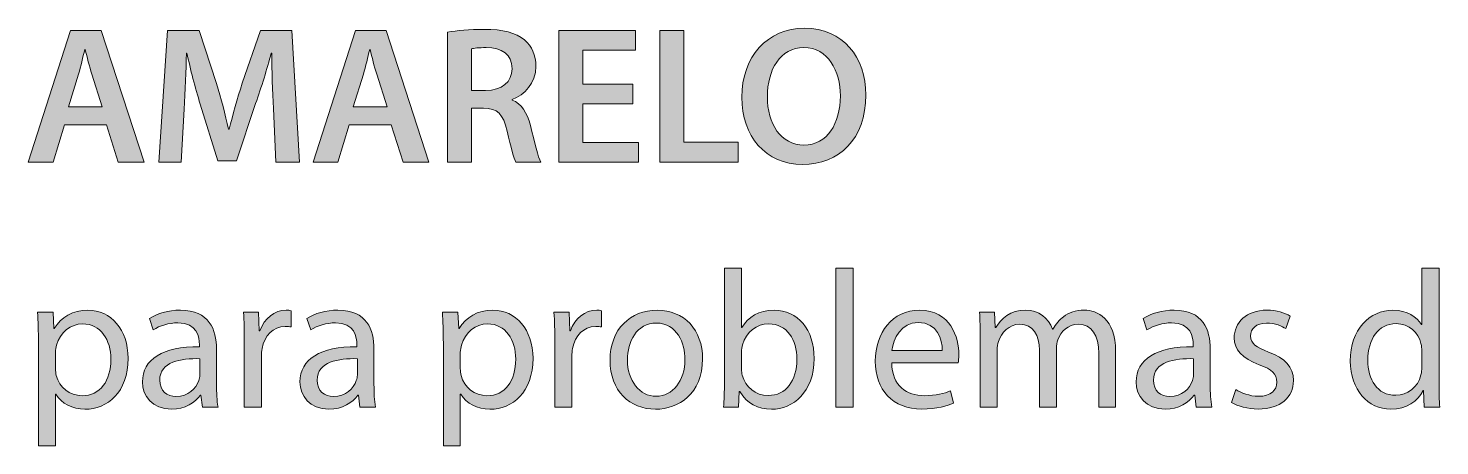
# Model space of a CAD drawing. Header units: inches. Extents: x -507 to 1392, y -754 to 68.
# Drawn here: x 935.21 to 964.03, y -311.96 to -303.43 of the extents above; entities that cross this region are included whole.
import ezdxf

# ---------------------------------------------------------------- set-up
doc = ezdxf.new("R2010")
doc.units = ezdxf.units.IN
doc.header["$MEASUREMENT"] = 0
doc.layers.add('back', color=7, linetype='Continuous')

# ---------------------------------------------------------------- blocks, each defined once
blk = doc.blocks.new('block 160')
at = {"layer": 'back', "true_color": 0xd2c928}
h = blk.add_hatch(color=52, dxfattribs=at)
h.dxf.hatch_style = 2
h.paths.add_polyline_path([(935.948, -305.4), (935.717, -306.164), (935.209, -306.164), (936.072, -303.469), (936.7, -303.469), (937.575, -306.164), (937.048, -306.164), (936.804, -305.4)])
edge = h.paths.add_edge_path()
edge.add_spline(control_points=[(936.72, -305.028), (936.72, -305.028), (936.508, -304.365), (936.508, -304.365), (936.456, -304.201), (936.412, -304.017), (936.372, -303.861), (936.372, -303.861), (936.364, -303.861), (936.364, -303.861), (936.324, -304.017), (936.284, -304.205), (936.236, -304.365), (936.236, -304.365), (936.028, -305.028), (936.028, -305.028), (936.028, -305.028), (936.72, -305.028), (936.72, -305.028)], knot_values=[0, 0, 0, 0, 1, 1, 1, 2, 2, 2, 3, 3, 3, 4, 4, 4, 5, 5, 5, 6, 6, 6, 6], degree=3, periodic=1)
h = blk.add_hatch(color=52, dxfattribs=at)
h.dxf.hatch_style = 2
edge = h.paths.add_edge_path()
edge.add_spline(control_points=[(940.216, -305.064), (940.2, -304.716), (940.18, -304.296), (940.184, -303.933), (940.184, -303.933), (940.172, -303.933), (940.172, -303.933), (940.084, -304.261), (939.972, -304.625), (939.852, -304.964), (939.852, -304.964), (939.46, -306.131), (939.46, -306.131), (939.46, -306.131), (939.08, -306.131), (939.08, -306.131), (939.08, -306.131), (938.721, -304.98), (938.721, -304.98), (938.617, -304.636), (938.521, -304.269), (938.449, -303.933), (938.449, -303.933), (938.44, -303.933), (938.44, -303.933), (938.429, -304.285), (938.413, -304.712), (938.393, -305.08), (938.393, -305.08), (938.333, -306.164), (938.333, -306.164), (938.333, -306.164), (937.873, -306.164), (937.873, -306.164), (937.873, -306.164), (938.053, -303.469), (938.053, -303.469), (938.053, -303.469), (938.7, -303.469), (938.7, -303.469), (938.7, -303.469), (939.053, -304.552), (939.053, -304.552), (939.148, -304.868), (939.232, -305.188), (939.301, -305.488), (939.301, -305.488), (939.312, -305.488), (939.312, -305.488), (939.385, -305.196), (939.477, -304.864), (939.58, -304.548), (939.58, -304.548), (939.952, -303.469), (939.952, -303.469), (939.952, -303.469), (940.592, -303.469), (940.592, -303.469), (940.592, -303.469), (940.747, -306.164), (940.747, -306.164), (940.747, -306.164), (940.268, -306.164), (940.268, -306.164), (940.268, -306.164), (940.216, -305.064), (940.216, -305.064)], knot_values=[0, 0, 0, 0, 1, 1, 1, 2, 2, 2, 3, 3, 3, 4, 4, 4, 5, 5, 5, 6, 6, 6, 7, 7, 7, 8, 8, 8, 9, 9, 9, 10, 10, 10, 11, 11, 11, 12, 12, 12, 13, 13, 13, 14, 14, 14, 15, 15, 15, 16, 16, 16, 17, 17, 17, 18, 18, 18, 19, 19, 19, 20, 20, 20, 21, 21, 21, 22, 22, 22, 22], degree=3, periodic=1)
h = blk.add_hatch(color=52, dxfattribs=at)
h.dxf.hatch_style = 2
h.paths.add_polyline_path([(941.765, -305.4), (941.533, -306.164), (941.025, -306.164), (941.889, -303.469), (942.517, -303.469), (943.392, -306.164), (942.864, -306.164), (942.62, -305.4)])
edge = h.paths.add_edge_path()
edge.add_spline(control_points=[(942.536, -305.028), (942.536, -305.028), (942.324, -304.365), (942.324, -304.365), (942.272, -304.201), (942.229, -304.017), (942.188, -303.861), (942.188, -303.861), (942.181, -303.861), (942.181, -303.861), (942.141, -304.017), (942.101, -304.205), (942.053, -304.365), (942.053, -304.365), (941.845, -305.028), (941.845, -305.028), (941.845, -305.028), (942.536, -305.028), (942.536, -305.028)], knot_values=[0, 0, 0, 0, 1, 1, 1, 2, 2, 2, 3, 3, 3, 4, 4, 4, 5, 5, 5, 6, 6, 6, 6], degree=3, periodic=1)
h = blk.add_hatch(color=52, dxfattribs=at)
h.dxf.hatch_style = 2
edge = h.paths.add_edge_path()
edge.add_spline(control_points=[(943.77, -303.505), (943.953, -303.473), (944.229, -303.449), (944.513, -303.449), (944.9, -303.449), (945.164, -303.513), (945.345, -303.665), (945.492, -303.789), (945.576, -303.977), (945.576, -304.205), (945.576, -304.552), (945.34, -304.789), (945.089, -304.88), (945.089, -304.88), (945.089, -304.892), (945.089, -304.892), (945.28, -304.964), (945.396, -305.152), (945.464, -305.412), (945.548, -305.748), (945.62, -306.06), (945.676, -306.164), (945.676, -306.164), (945.168, -306.164), (945.168, -306.164), (945.129, -306.083), (945.064, -305.864), (944.988, -305.528), (944.912, -305.176), (944.784, -305.064), (944.505, -305.056), (944.505, -305.056), (944.257, -305.056), (944.257, -305.056), (944.257, -305.056), (944.257, -306.164), (944.257, -306.164), (944.257, -306.164), (943.77, -306.164), (943.77, -306.164), (943.77, -306.164), (943.77, -303.505), (943.77, -303.505)], knot_values=[0, 0, 0, 0, 1, 1, 1, 2, 2, 2, 3, 3, 3, 4, 4, 4, 5, 5, 5, 6, 6, 6, 7, 7, 7, 8, 8, 8, 9, 9, 9, 10, 10, 10, 11, 11, 11, 12, 12, 12, 13, 13, 13, 14, 14, 14, 14], degree=3, periodic=1)
edge = h.paths.add_edge_path()
edge.add_spline(control_points=[(944.257, -304.696), (944.257, -304.696), (944.549, -304.696), (944.549, -304.696), (944.881, -304.696), (945.089, -304.521), (945.089, -304.252), (945.089, -303.957), (944.881, -303.821), (944.561, -303.821), (944.405, -303.821), (944.305, -303.833), (944.257, -303.845), (944.257, -303.845), (944.257, -304.696), (944.257, -304.696)], knot_values=[0, 0, 0, 0, 1, 1, 1, 2, 2, 2, 3, 3, 3, 4, 4, 4, 5, 5, 5, 5], degree=3, periodic=1)
h = blk.add_hatch(color=52, dxfattribs=at)
h.dxf.hatch_style = 2
h.paths.add_polyline_path([(947.552, -304.968), (946.536, -304.968), (946.536, -305.76), (947.672, -305.76), (947.672, -306.164), (946.045, -306.164), (946.045, -303.469), (947.611, -303.469), (947.611, -303.873), (946.536, -303.873), (946.536, -304.568), (947.552, -304.568)])
h = blk.add_hatch(color=52, dxfattribs=at)
h.dxf.hatch_style = 2
h.paths.add_polyline_path([(948.105, -303.469), (948.597, -303.469), (948.597, -305.752), (949.704, -305.752), (949.704, -306.164), (948.105, -306.164)])
h = blk.add_hatch(color=52, dxfattribs=at)
h.dxf.hatch_style = 2
edge = h.paths.add_edge_path()
edge.add_spline(control_points=[(952.312, -304.789), (952.312, -305.692), (951.764, -306.208), (951.02, -306.208), (950.261, -306.208), (949.78, -305.628), (949.78, -304.836), (949.78, -304.009), (950.301, -303.425), (951.06, -303.425), (951.848, -303.425), (952.312, -304.021), (952.312, -304.789)], knot_values=[0, 0, 0, 0, 1, 1, 1, 2, 2, 2, 3, 3, 3, 4, 4, 4, 4], degree=3, periodic=1)
edge = h.paths.add_edge_path()
edge.add_spline(control_points=[(950.301, -304.828), (950.301, -305.376), (950.576, -305.812), (951.048, -305.812), (951.523, -305.812), (951.792, -305.372), (951.792, -304.808), (951.792, -304.301), (951.54, -303.821), (951.048, -303.821), (950.561, -303.821), (950.301, -304.272), (950.301, -304.828)], knot_values=[0, 0, 0, 0, 1, 1, 1, 2, 2, 2, 3, 3, 3, 4, 4, 4, 4], degree=3, periodic=1)
at = {"layer": 'back', "true_color": 0x231f20}
h = blk.add_hatch(color=250, dxfattribs=at)
h.dxf.hatch_style = 2
edge = h.paths.add_edge_path()
edge.add_spline(control_points=[(949.408, -311.164), (949.417, -311.032), (949.425, -310.836), (949.425, -310.664), (949.425, -310.664), (949.425, -308.325), (949.425, -308.325), (949.425, -308.325), (949.772, -308.325), (949.772, -308.325), (949.772, -308.325), (949.772, -309.541), (949.772, -309.541), (949.772, -309.541), (949.78, -309.541), (949.78, -309.541), (949.904, -309.325), (950.128, -309.185), (950.44, -309.185), (950.92, -309.185), (951.26, -309.584), (951.256, -310.172), (951.256, -310.864), (950.82, -311.208), (950.388, -311.208), (950.108, -311.208), (949.885, -311.1), (949.74, -310.844), (949.74, -310.844), (949.729, -310.844), (949.729, -310.844), (949.729, -310.844), (949.713, -311.164), (949.713, -311.164), (949.713, -311.164), (949.408, -311.164), (949.408, -311.164)], knot_values=[0, 0, 0, 0, 1, 1, 1, 2, 2, 2, 3, 3, 3, 4, 4, 4, 5, 5, 5, 6, 6, 6, 7, 7, 7, 8, 8, 8, 9, 9, 9, 10, 10, 10, 11, 11, 11, 12, 12, 12, 12], degree=3, periodic=1)
edge = h.paths.add_edge_path()
edge.add_spline(control_points=[(949.772, -310.388), (949.772, -310.432), (949.78, -310.476), (949.788, -310.516), (949.856, -310.76), (950.061, -310.928), (950.316, -310.928), (950.684, -310.928), (950.904, -310.628), (950.904, -310.184), (950.904, -309.796), (950.704, -309.464), (950.328, -309.464), (950.088, -309.464), (949.864, -309.628), (949.792, -309.896), (949.784, -309.936), (949.772, -309.984), (949.772, -310.04), (949.772, -310.04), (949.772, -310.388), (949.772, -310.388)], knot_values=[0, 0, 0, 0, 1, 1, 1, 2, 2, 2, 3, 3, 3, 4, 4, 4, 5, 5, 5, 6, 6, 6, 7, 7, 7, 7], degree=3, periodic=1)
h = blk.add_hatch(color=250, dxfattribs=at)
h.dxf.hatch_style = 2
h.paths.add_polyline_path([(951.701, -308.325), (952.053, -308.325), (952.053, -311.164), (951.701, -311.164)])
h = blk.add_hatch(color=250, dxfattribs=at)
h.dxf.hatch_style = 2
edge = h.paths.add_edge_path()
edge.add_spline(control_points=[(964.016, -308.325), (964.016, -308.325), (964.016, -310.664), (964.016, -310.664), (964.016, -310.836), (964.02, -311.032), (964.031, -311.164), (964.031, -311.164), (963.716, -311.164), (963.716, -311.164), (963.716, -311.164), (963.7, -310.828), (963.7, -310.828), (963.7, -310.828), (963.691, -310.828), (963.691, -310.828), (963.584, -311.043), (963.348, -311.208), (963.032, -311.208), (962.564, -311.208), (962.205, -310.812), (962.205, -310.224), (962.2, -309.581), (962.601, -309.185), (963.072, -309.185), (963.368, -309.185), (963.568, -309.325), (963.656, -309.48), (963.656, -309.48), (963.664, -309.48), (963.664, -309.48), (963.664, -309.48), (963.664, -308.325), (963.664, -308.325), (963.664, -308.325), (964.016, -308.325), (964.016, -308.325)], knot_values=[0, 0, 0, 0, 1, 1, 1, 2, 2, 2, 3, 3, 3, 4, 4, 4, 5, 5, 5, 6, 6, 6, 7, 7, 7, 8, 8, 8, 9, 9, 9, 10, 10, 10, 11, 11, 11, 12, 12, 12, 12], degree=3, periodic=1)
edge = h.paths.add_edge_path()
edge.add_spline(control_points=[(963.664, -310.016), (963.664, -309.972), (963.66, -309.912), (963.647, -309.868), (963.596, -309.645), (963.404, -309.46), (963.141, -309.46), (962.776, -309.46), (962.561, -309.78), (962.561, -310.208), (962.561, -310.6), (962.752, -310.924), (963.132, -310.924), (963.368, -310.924), (963.584, -310.768), (963.647, -310.504), (963.66, -310.456), (963.664, -310.408), (963.664, -310.352), (963.664, -310.352), (963.664, -310.016), (963.664, -310.016)], knot_values=[0, 0, 0, 0, 1, 1, 1, 2, 2, 2, 3, 3, 3, 4, 4, 4, 5, 5, 5, 6, 6, 6, 7, 7, 7, 7], degree=3, periodic=1)
h = blk.add_hatch(color=250, dxfattribs=at)
h.dxf.hatch_style = 2
edge = h.paths.add_edge_path()
edge.add_spline(control_points=[(935.417, -309.86), (935.417, -309.612), (935.409, -309.413), (935.4, -309.229), (935.4, -309.229), (935.717, -309.229), (935.717, -309.229), (935.717, -309.229), (935.732, -309.561), (935.732, -309.561), (935.732, -309.561), (935.74, -309.561), (935.74, -309.561), (935.885, -309.325), (936.112, -309.185), (936.429, -309.185), (936.896, -309.185), (937.248, -309.581), (937.248, -310.168), (937.248, -310.864), (936.824, -311.208), (936.368, -311.208), (936.112, -311.208), (935.889, -311.096), (935.772, -310.904), (935.772, -310.904), (935.765, -310.904), (935.765, -310.904), (935.765, -310.904), (935.765, -311.955), (935.765, -311.955), (935.765, -311.955), (935.417, -311.955), (935.417, -311.955), (935.417, -311.955), (935.417, -309.86), (935.417, -309.86)], knot_values=[0, 0, 0, 0, 1, 1, 1, 2, 2, 2, 3, 3, 3, 4, 4, 4, 5, 5, 5, 6, 6, 6, 7, 7, 7, 8, 8, 8, 9, 9, 9, 10, 10, 10, 11, 11, 11, 12, 12, 12, 12], degree=3, periodic=1)
edge = h.paths.add_edge_path()
edge.add_spline(control_points=[(935.765, -310.376), (935.765, -310.428), (935.772, -310.476), (935.78, -310.52), (935.845, -310.764), (936.057, -310.932), (936.309, -310.932), (936.68, -310.932), (936.896, -310.628), (936.896, -310.184), (936.896, -309.796), (936.692, -309.464), (936.32, -309.464), (936.08, -309.464), (935.856, -309.636), (935.789, -309.9), (935.776, -309.944), (935.765, -309.996), (935.765, -310.044), (935.765, -310.044), (935.765, -310.376), (935.765, -310.376)], knot_values=[0, 0, 0, 0, 1, 1, 1, 2, 2, 2, 3, 3, 3, 4, 4, 4, 5, 5, 5, 6, 6, 6, 7, 7, 7, 7], degree=3, periodic=1)
h = blk.add_hatch(color=250, dxfattribs=at)
h.dxf.hatch_style = 2
edge = h.paths.add_edge_path()
edge.add_spline(control_points=[(938.765, -311.164), (938.765, -311.164), (938.736, -310.92), (938.736, -310.92), (938.736, -310.92), (938.725, -310.92), (938.725, -310.92), (938.617, -311.072), (938.409, -311.208), (938.133, -311.208), (937.741, -311.208), (937.541, -310.932), (937.541, -310.652), (937.541, -310.184), (937.957, -309.928), (938.705, -309.932), (938.705, -309.932), (938.705, -309.892), (938.705, -309.892), (938.705, -309.732), (938.661, -309.444), (938.265, -309.444), (938.085, -309.444), (937.897, -309.5), (937.761, -309.588), (937.761, -309.588), (937.682, -309.356), (937.682, -309.356), (937.841, -309.252), (938.073, -309.185), (938.316, -309.185), (938.908, -309.185), (939.053, -309.588), (939.053, -309.976), (939.053, -309.976), (939.053, -310.7), (939.053, -310.7), (939.053, -310.868), (939.061, -311.032), (939.084, -311.164), (939.084, -311.164), (938.765, -311.164), (938.765, -311.164)], knot_values=[0, 0, 0, 0, 1, 1, 1, 2, 2, 2, 3, 3, 3, 4, 4, 4, 5, 5, 5, 6, 6, 6, 7, 7, 7, 8, 8, 8, 9, 9, 9, 10, 10, 10, 11, 11, 11, 12, 12, 12, 13, 13, 13, 14, 14, 14, 14], degree=3, periodic=1)
edge = h.paths.add_edge_path()
edge.add_spline(control_points=[(938.713, -310.176), (938.329, -310.168), (937.894, -310.236), (937.894, -310.612), (937.894, -310.84), (938.045, -310.948), (938.225, -310.948), (938.477, -310.948), (938.637, -310.788), (938.692, -310.624), (938.705, -310.588), (938.713, -310.548), (938.713, -310.512), (938.713, -310.512), (938.713, -310.176), (938.713, -310.176)], knot_values=[0, 0, 0, 0, 1, 1, 1, 2, 2, 2, 3, 3, 3, 4, 4, 4, 5, 5, 5, 5], degree=3, periodic=1)
h = blk.add_hatch(color=250, dxfattribs=at)
h.dxf.hatch_style = 2
edge = h.paths.add_edge_path()
edge.add_spline(control_points=[(939.621, -309.833), (939.621, -309.604), (939.617, -309.409), (939.604, -309.229), (939.604, -309.229), (939.913, -309.229), (939.913, -309.229), (939.913, -309.229), (939.925, -309.608), (939.925, -309.608), (939.925, -309.608), (939.94, -309.608), (939.94, -309.608), (940.028, -309.349), (940.24, -309.185), (940.477, -309.185), (940.517, -309.185), (940.545, -309.188), (940.576, -309.197), (940.576, -309.197), (940.576, -309.528), (940.576, -309.528), (940.54, -309.521), (940.505, -309.517), (940.456, -309.517), (940.209, -309.517), (940.033, -309.705), (939.984, -309.968), (939.977, -310.016), (939.969, -310.072), (939.969, -310.132), (939.969, -310.132), (939.969, -311.164), (939.969, -311.164), (939.969, -311.164), (939.621, -311.164), (939.621, -311.164), (939.621, -311.164), (939.621, -309.833), (939.621, -309.833)], knot_values=[0, 0, 0, 0, 1, 1, 1, 2, 2, 2, 3, 3, 3, 4, 4, 4, 5, 5, 5, 6, 6, 6, 7, 7, 7, 8, 8, 8, 9, 9, 9, 10, 10, 10, 11, 11, 11, 12, 12, 12, 13, 13, 13, 13], degree=3, periodic=1)
h = blk.add_hatch(color=250, dxfattribs=at)
h.dxf.hatch_style = 2
edge = h.paths.add_edge_path()
edge.add_spline(control_points=[(941.98, -311.164), (941.98, -311.164), (941.952, -310.92), (941.952, -310.92), (941.952, -310.92), (941.94, -310.92), (941.94, -310.92), (941.832, -311.072), (941.625, -311.208), (941.349, -311.208), (940.957, -311.208), (940.757, -310.932), (940.757, -310.652), (940.757, -310.184), (941.173, -309.928), (941.921, -309.932), (941.921, -309.932), (941.921, -309.892), (941.921, -309.892), (941.921, -309.732), (941.877, -309.444), (941.48, -309.444), (941.301, -309.444), (941.113, -309.5), (940.977, -309.588), (940.977, -309.588), (940.897, -309.356), (940.897, -309.356), (941.057, -309.252), (941.289, -309.185), (941.532, -309.185), (942.124, -309.185), (942.269, -309.588), (942.269, -309.976), (942.269, -309.976), (942.269, -310.7), (942.269, -310.7), (942.269, -310.868), (942.276, -311.032), (942.3, -311.164), (942.3, -311.164), (941.98, -311.164), (941.98, -311.164)], knot_values=[0, 0, 0, 0, 1, 1, 1, 2, 2, 2, 3, 3, 3, 4, 4, 4, 5, 5, 5, 6, 6, 6, 7, 7, 7, 8, 8, 8, 9, 9, 9, 10, 10, 10, 11, 11, 11, 12, 12, 12, 13, 13, 13, 14, 14, 14, 14], degree=3, periodic=1)
edge = h.paths.add_edge_path()
edge.add_spline(control_points=[(941.929, -310.176), (941.545, -310.168), (941.109, -310.236), (941.109, -310.612), (941.109, -310.84), (941.261, -310.948), (941.44, -310.948), (941.692, -310.948), (941.853, -310.788), (941.908, -310.624), (941.921, -310.588), (941.929, -310.548), (941.929, -310.512), (941.929, -310.512), (941.929, -310.176), (941.929, -310.176)], knot_values=[0, 0, 0, 0, 1, 1, 1, 2, 2, 2, 3, 3, 3, 4, 4, 4, 5, 5, 5, 5], degree=3, periodic=1)
h = blk.add_hatch(color=250, dxfattribs=at)
h.dxf.hatch_style = 2
edge = h.paths.add_edge_path()
edge.add_spline(control_points=[(943.685, -309.86), (943.685, -309.612), (943.677, -309.413), (943.668, -309.229), (943.668, -309.229), (943.984, -309.229), (943.984, -309.229), (943.984, -309.229), (944, -309.561), (944, -309.561), (944, -309.561), (944.008, -309.561), (944.008, -309.561), (944.152, -309.325), (944.38, -309.185), (944.696, -309.185), (945.164, -309.185), (945.516, -309.581), (945.516, -310.168), (945.516, -310.864), (945.092, -311.208), (944.636, -311.208), (944.38, -311.208), (944.156, -311.096), (944.04, -310.904), (944.04, -310.904), (944.032, -310.904), (944.032, -310.904), (944.032, -310.904), (944.032, -311.955), (944.032, -311.955), (944.032, -311.955), (943.685, -311.955), (943.685, -311.955), (943.685, -311.955), (943.685, -309.86), (943.685, -309.86)], knot_values=[0, 0, 0, 0, 1, 1, 1, 2, 2, 2, 3, 3, 3, 4, 4, 4, 5, 5, 5, 6, 6, 6, 7, 7, 7, 8, 8, 8, 9, 9, 9, 10, 10, 10, 11, 11, 11, 12, 12, 12, 12], degree=3, periodic=1)
edge = h.paths.add_edge_path()
edge.add_spline(control_points=[(944.032, -310.376), (944.032, -310.428), (944.04, -310.476), (944.048, -310.52), (944.112, -310.764), (944.324, -310.932), (944.576, -310.932), (944.947, -310.932), (945.164, -310.628), (945.164, -310.184), (945.164, -309.796), (944.96, -309.464), (944.588, -309.464), (944.348, -309.464), (944.124, -309.636), (944.057, -309.9), (944.044, -309.944), (944.032, -309.996), (944.032, -310.044), (944.032, -310.044), (944.032, -310.376), (944.032, -310.376)], knot_values=[0, 0, 0, 0, 1, 1, 1, 2, 2, 2, 3, 3, 3, 4, 4, 4, 5, 5, 5, 6, 6, 6, 7, 7, 7, 7], degree=3, periodic=1)
h = blk.add_hatch(color=250, dxfattribs=at)
h.dxf.hatch_style = 2
edge = h.paths.add_edge_path()
edge.add_spline(control_points=[(945.961, -309.833), (945.961, -309.604), (945.957, -309.409), (945.944, -309.229), (945.944, -309.229), (946.253, -309.229), (946.253, -309.229), (946.253, -309.229), (946.265, -309.608), (946.265, -309.608), (946.265, -309.608), (946.28, -309.608), (946.28, -309.608), (946.368, -309.349), (946.58, -309.185), (946.816, -309.185), (946.856, -309.185), (946.885, -309.188), (946.916, -309.197), (946.916, -309.197), (946.916, -309.528), (946.916, -309.528), (946.88, -309.521), (946.845, -309.517), (946.796, -309.517), (946.549, -309.517), (946.373, -309.705), (946.324, -309.968), (946.316, -310.016), (946.309, -310.072), (946.309, -310.132), (946.309, -310.132), (946.309, -311.164), (946.309, -311.164), (946.309, -311.164), (945.961, -311.164), (945.961, -311.164), (945.961, -311.164), (945.961, -309.833), (945.961, -309.833)], knot_values=[0, 0, 0, 0, 1, 1, 1, 2, 2, 2, 3, 3, 3, 4, 4, 4, 5, 5, 5, 6, 6, 6, 7, 7, 7, 8, 8, 8, 9, 9, 9, 10, 10, 10, 11, 11, 11, 12, 12, 12, 13, 13, 13, 13], degree=3, periodic=1)
h = blk.add_hatch(color=250, dxfattribs=at)
h.dxf.hatch_style = 2
edge = h.paths.add_edge_path()
edge.add_spline(control_points=[(948.979, -310.18), (948.979, -310.896), (948.483, -311.208), (948.016, -311.208), (947.492, -311.208), (947.089, -310.824), (947.089, -310.212), (947.089, -309.564), (947.512, -309.185), (948.048, -309.185), (948.604, -309.185), (948.979, -309.588), (948.979, -310.18)], knot_values=[0, 0, 0, 0, 1, 1, 1, 2, 2, 2, 3, 3, 3, 4, 4, 4, 4], degree=3, periodic=1)
edge = h.paths.add_edge_path()
edge.add_spline(control_points=[(947.444, -310.2), (947.444, -310.624), (947.688, -310.944), (948.032, -310.944), (948.368, -310.944), (948.619, -310.628), (948.619, -310.192), (948.619, -309.864), (948.456, -309.449), (948.04, -309.449), (947.624, -309.449), (947.444, -309.833), (947.444, -310.2)], knot_values=[0, 0, 0, 0, 1, 1, 1, 2, 2, 2, 3, 3, 3, 4, 4, 4, 4], degree=3, periodic=1)
h = blk.add_hatch(color=250, dxfattribs=at)
h.dxf.hatch_style = 2
edge = h.paths.add_edge_path()
edge.add_spline(control_points=[(952.84, -310.26), (952.849, -310.736), (953.152, -310.932), (953.504, -310.932), (953.756, -310.932), (953.907, -310.888), (954.04, -310.832), (954.04, -310.832), (954.1, -311.083), (954.1, -311.083), (953.976, -311.14), (953.764, -311.204), (953.456, -311.204), (952.86, -311.204), (952.505, -310.812), (952.505, -310.228), (952.505, -309.645), (952.849, -309.185), (953.412, -309.185), (954.044, -309.185), (954.212, -309.74), (954.212, -310.096), (954.212, -310.168), (954.203, -310.224), (954.199, -310.26), (954.199, -310.26), (952.84, -310.26), (952.84, -310.26)], knot_values=[0, 0, 0, 0, 1, 1, 1, 2, 2, 2, 3, 3, 3, 4, 4, 4, 5, 5, 5, 6, 6, 6, 7, 7, 7, 8, 8, 8, 9, 9, 9, 9], degree=3, periodic=1)
edge = h.paths.add_edge_path()
edge.add_spline(control_points=[(953.872, -310.008), (953.876, -309.784), (953.779, -309.437), (953.384, -309.437), (953.028, -309.437), (952.872, -309.764), (952.845, -310.008), (952.845, -310.008), (953.872, -310.008), (953.872, -310.008)], knot_values=[0, 0, 0, 0, 1, 1, 1, 2, 2, 2, 3, 3, 3, 3], degree=3, periodic=1)
h = blk.add_hatch(color=250, dxfattribs=at)
h.dxf.hatch_style = 2
edge = h.paths.add_edge_path()
edge.add_spline(control_points=[(954.648, -309.752), (954.648, -309.552), (954.645, -309.389), (954.632, -309.229), (954.632, -309.229), (954.94, -309.229), (954.94, -309.229), (954.94, -309.229), (954.956, -309.541), (954.956, -309.541), (954.956, -309.541), (954.968, -309.541), (954.968, -309.541), (955.076, -309.356), (955.256, -309.185), (955.576, -309.185), (955.84, -309.185), (956.039, -309.345), (956.123, -309.572), (956.123, -309.572), (956.132, -309.572), (956.132, -309.572), (956.191, -309.464), (956.268, -309.38), (956.348, -309.321), (956.463, -309.232), (956.591, -309.185), (956.775, -309.185), (957.031, -309.185), (957.411, -309.353), (957.411, -310.024), (957.411, -310.024), (957.411, -311.164), (957.411, -311.164), (957.411, -311.164), (957.067, -311.164), (957.067, -311.164), (957.067, -311.164), (957.067, -310.068), (957.067, -310.068), (957.067, -309.696), (956.931, -309.473), (956.647, -309.473), (956.447, -309.473), (956.291, -309.621), (956.231, -309.792), (956.216, -309.84), (956.203, -309.904), (956.203, -309.968), (956.203, -309.968), (956.203, -311.164), (956.203, -311.164), (956.203, -311.164), (955.859, -311.164), (955.859, -311.164), (955.859, -311.164), (955.859, -310.004), (955.859, -310.004), (955.859, -309.696), (955.724, -309.473), (955.456, -309.473), (955.236, -309.473), (955.076, -309.648), (955.021, -309.824), (955, -309.876), (954.992, -309.936), (954.992, -309.996), (954.992, -309.996), (954.992, -311.164), (954.992, -311.164), (954.992, -311.164), (954.648, -311.164), (954.648, -311.164), (954.648, -311.164), (954.648, -309.752), (954.648, -309.752)], knot_values=[0, 0, 0, 0, 1, 1, 1, 2, 2, 2, 3, 3, 3, 4, 4, 4, 5, 5, 5, 6, 6, 6, 7, 7, 7, 8, 8, 8, 9, 9, 9, 10, 10, 10, 11, 11, 11, 12, 12, 12, 13, 13, 13, 14, 14, 14, 15, 15, 15, 16, 16, 16, 17, 17, 17, 18, 18, 18, 19, 19, 19, 20, 20, 20, 21, 21, 21, 22, 22, 22, 23, 23, 23, 24, 24, 24, 25, 25, 25, 25], degree=3, periodic=1)
h = blk.add_hatch(color=250, dxfattribs=at)
h.dxf.hatch_style = 2
edge = h.paths.add_edge_path()
edge.add_spline(control_points=[(959.056, -311.164), (959.056, -311.164), (959.027, -310.92), (959.027, -310.92), (959.027, -310.92), (959.016, -310.92), (959.016, -310.92), (958.908, -311.072), (958.7, -311.208), (958.424, -311.208), (958.032, -311.208), (957.832, -310.932), (957.832, -310.652), (957.832, -310.184), (958.248, -309.928), (958.996, -309.932), (958.996, -309.932), (958.996, -309.892), (958.996, -309.892), (958.996, -309.732), (958.952, -309.444), (958.556, -309.444), (958.376, -309.444), (958.188, -309.5), (958.052, -309.588), (958.052, -309.588), (957.973, -309.356), (957.973, -309.356), (958.132, -309.252), (958.364, -309.185), (958.607, -309.185), (959.199, -309.185), (959.344, -309.588), (959.344, -309.976), (959.344, -309.976), (959.344, -310.7), (959.344, -310.7), (959.344, -310.868), (959.352, -311.032), (959.375, -311.164), (959.375, -311.164), (959.056, -311.164), (959.056, -311.164)], knot_values=[0, 0, 0, 0, 1, 1, 1, 2, 2, 2, 3, 3, 3, 4, 4, 4, 5, 5, 5, 6, 6, 6, 7, 7, 7, 8, 8, 8, 9, 9, 9, 10, 10, 10, 11, 11, 11, 12, 12, 12, 13, 13, 13, 14, 14, 14, 14], degree=3, periodic=1)
edge = h.paths.add_edge_path()
edge.add_spline(control_points=[(959.004, -310.176), (958.62, -310.168), (958.185, -310.236), (958.185, -310.612), (958.185, -310.84), (958.336, -310.948), (958.516, -310.948), (958.768, -310.948), (958.928, -310.788), (958.983, -310.624), (958.996, -310.588), (959.004, -310.548), (959.004, -310.512), (959.004, -310.512), (959.004, -310.176), (959.004, -310.176)], knot_values=[0, 0, 0, 0, 1, 1, 1, 2, 2, 2, 3, 3, 3, 4, 4, 4, 5, 5, 5, 5], degree=3, periodic=1)
h = blk.add_hatch(color=250, dxfattribs=at)
h.dxf.hatch_style = 2
edge = h.paths.add_edge_path()
edge.add_spline(control_points=[(959.865, -310.804), (959.969, -310.872), (960.152, -310.944), (960.329, -310.944), (960.585, -310.944), (960.704, -310.816), (960.704, -310.656), (960.704, -310.488), (960.604, -310.396), (960.345, -310.3), (959.997, -310.176), (959.833, -309.984), (959.833, -309.752), (959.833, -309.44), (960.085, -309.185), (960.501, -309.185), (960.696, -309.185), (960.868, -309.241), (960.977, -309.305), (960.977, -309.305), (960.889, -309.561), (960.889, -309.561), (960.812, -309.513), (960.673, -309.449), (960.492, -309.449), (960.285, -309.449), (960.169, -309.568), (960.169, -309.712), (960.169, -309.872), (960.285, -309.944), (960.536, -310.04), (960.872, -310.168), (961.044, -310.336), (961.044, -310.624), (961.044, -310.964), (960.78, -311.204), (960.32, -311.204), (960.108, -311.204), (959.913, -311.151), (959.777, -311.072), (959.777, -311.072), (959.865, -310.804), (959.865, -310.804)], knot_values=[0, 0, 0, 0, 1, 1, 1, 2, 2, 2, 3, 3, 3, 4, 4, 4, 5, 5, 5, 6, 6, 6, 7, 7, 7, 8, 8, 8, 9, 9, 9, 10, 10, 10, 11, 11, 11, 12, 12, 12, 13, 13, 13, 14, 14, 14, 14], degree=3, periodic=1)
at = {"layer": 'back', "lineweight": 0}
for points in [[(935.948, -305.4), (935.717, -306.164), (935.209, -306.164), (936.072, -303.469), (936.7, -303.469), (937.575, -306.164), (937.048, -306.164), (936.804, -305.4), (935.948, -305.4)], [(941.765, -305.4), (941.533, -306.164), (941.025, -306.164), (941.889, -303.469), (942.517, -303.469), (943.392, -306.164), (942.864, -306.164), (942.62, -305.4), (941.765, -305.4)], [(947.552, -304.968), (946.536, -304.968), (946.536, -305.76), (947.672, -305.76), (947.672, -306.164), (946.045, -306.164), (946.045, -303.469), (947.611, -303.469), (947.611, -303.873), (946.536, -303.873), (946.536, -304.568), (947.552, -304.568), (947.552, -304.968)], [(948.105, -303.469), (948.597, -303.469), (948.597, -305.752), (949.704, -305.752), (949.704, -306.164), (948.105, -306.164), (948.105, -303.469)], [(951.701, -308.325), (952.053, -308.325), (952.053, -311.164), (951.701, -311.164), (951.701, -308.325)]]:
    blk.add_lwpolyline(points, dxfattribs=at)
for points, knots in [([(940.216, -305.064), (940.2, -304.716), (940.18, -304.296), (940.184, -303.933), (940.184, -303.933), (940.172, -303.933), (940.172, -303.933), (940.084, -304.261), (939.972, -304.625), (939.852, -304.964), (939.852, -304.964), (939.46, -306.131), (939.46, -306.131), (939.46, -306.131), (939.08, -306.131), (939.08, -306.131), (939.08, -306.131), (938.721, -304.98), (938.721, -304.98), (938.617, -304.636), (938.521, -304.269), (938.449, -303.933), (938.449, -303.933), (938.44, -303.933), (938.44, -303.933), (938.429, -304.285), (938.413, -304.712), (938.393, -305.08), (938.393, -305.08), (938.333, -306.164), (938.333, -306.164), (938.333, -306.164), (937.873, -306.164), (937.873, -306.164), (937.873, -306.164), (938.053, -303.469), (938.053, -303.469), (938.053, -303.469), (938.7, -303.469), (938.7, -303.469), (938.7, -303.469), (939.053, -304.552), (939.053, -304.552), (939.148, -304.868), (939.232, -305.188), (939.301, -305.488), (939.301, -305.488), (939.312, -305.488), (939.312, -305.488), (939.385, -305.196), (939.477, -304.864), (939.58, -304.548), (939.58, -304.548), (939.952, -303.469), (939.952, -303.469), (939.952, -303.469), (940.592, -303.469), (940.592, -303.469), (940.592, -303.469), (940.747, -306.164), (940.747, -306.164), (940.747, -306.164), (940.268, -306.164), (940.268, -306.164), (940.268, -306.164), (940.216, -305.064), (940.216, -305.064)], [0, 0, 0, 0, 1, 1, 1, 2, 2, 2, 3, 3, 3, 4, 4, 4, 5, 5, 5, 6, 6, 6, 7, 7, 7, 8, 8, 8, 9, 9, 9, 10, 10, 10, 11, 11, 11, 12, 12, 12, 13, 13, 13, 14, 14, 14, 15, 15, 15, 16, 16, 16, 17, 17, 17, 18, 18, 18, 19, 19, 19, 20, 20, 20, 21, 21, 21, 22, 22, 22, 22]), ([(943.77, -303.505), (943.953, -303.473), (944.229, -303.449), (944.513, -303.449), (944.9, -303.449), (945.164, -303.513), (945.345, -303.665), (945.492, -303.789), (945.576, -303.977), (945.576, -304.205), (945.576, -304.552), (945.34, -304.789), (945.089, -304.88), (945.089, -304.88), (945.089, -304.892), (945.089, -304.892), (945.28, -304.964), (945.396, -305.152), (945.464, -305.412), (945.548, -305.748), (945.62, -306.06), (945.676, -306.164), (945.676, -306.164), (945.168, -306.164), (945.168, -306.164), (945.129, -306.083), (945.064, -305.864), (944.988, -305.528), (944.912, -305.176), (944.784, -305.064), (944.505, -305.056), (944.505, -305.056), (944.257, -305.056), (944.257, -305.056), (944.257, -305.056), (944.257, -306.164), (944.257, -306.164), (944.257, -306.164), (943.77, -306.164), (943.77, -306.164), (943.77, -306.164), (943.77, -303.505), (943.77, -303.505)], [0, 0, 0, 0, 1, 1, 1, 2, 2, 2, 3, 3, 3, 4, 4, 4, 5, 5, 5, 6, 6, 6, 7, 7, 7, 8, 8, 8, 9, 9, 9, 10, 10, 10, 11, 11, 11, 12, 12, 12, 13, 13, 13, 14, 14, 14, 14]), ([(952.312, -304.789), (952.312, -305.692), (951.764, -306.208), (951.02, -306.208), (950.261, -306.208), (949.78, -305.628), (949.78, -304.836), (949.78, -304.009), (950.301, -303.425), (951.06, -303.425), (951.848, -303.425), (952.312, -304.021), (952.312, -304.789)], [0, 0, 0, 0, 1, 1, 1, 2, 2, 2, 3, 3, 3, 4, 4, 4, 4]), ([(936.72, -305.028), (936.72, -305.028), (936.508, -304.365), (936.508, -304.365), (936.456, -304.201), (936.412, -304.017), (936.372, -303.861), (936.372, -303.861), (936.364, -303.861), (936.364, -303.861), (936.324, -304.017), (936.284, -304.205), (936.236, -304.365), (936.236, -304.365), (936.028, -305.028), (936.028, -305.028), (936.028, -305.028), (936.72, -305.028), (936.72, -305.028)], [0, 0, 0, 0, 1, 1, 1, 2, 2, 2, 3, 3, 3, 4, 4, 4, 5, 5, 5, 6, 6, 6, 6]), ([(942.536, -305.028), (942.536, -305.028), (942.324, -304.365), (942.324, -304.365), (942.272, -304.201), (942.229, -304.017), (942.188, -303.861), (942.188, -303.861), (942.181, -303.861), (942.181, -303.861), (942.141, -304.017), (942.101, -304.205), (942.053, -304.365), (942.053, -304.365), (941.845, -305.028), (941.845, -305.028), (941.845, -305.028), (942.536, -305.028), (942.536, -305.028)], [0, 0, 0, 0, 1, 1, 1, 2, 2, 2, 3, 3, 3, 4, 4, 4, 5, 5, 5, 6, 6, 6, 6]), ([(944.257, -304.696), (944.257, -304.696), (944.549, -304.696), (944.549, -304.696), (944.881, -304.696), (945.089, -304.521), (945.089, -304.252), (945.089, -303.957), (944.881, -303.821), (944.561, -303.821), (944.405, -303.821), (944.305, -303.833), (944.257, -303.845), (944.257, -303.845), (944.257, -304.696), (944.257, -304.696)], [0, 0, 0, 0, 1, 1, 1, 2, 2, 2, 3, 3, 3, 4, 4, 4, 5, 5, 5, 5]), ([(950.301, -304.828), (950.301, -305.376), (950.576, -305.812), (951.048, -305.812), (951.523, -305.812), (951.792, -305.372), (951.792, -304.808), (951.792, -304.301), (951.54, -303.821), (951.048, -303.821), (950.561, -303.821), (950.301, -304.272), (950.301, -304.828)], [0, 0, 0, 0, 1, 1, 1, 2, 2, 2, 3, 3, 3, 4, 4, 4, 4]), ([(949.408, -311.164), (949.417, -311.032), (949.425, -310.836), (949.425, -310.664), (949.425, -310.664), (949.425, -308.325), (949.425, -308.325), (949.425, -308.325), (949.772, -308.325), (949.772, -308.325), (949.772, -308.325), (949.772, -309.541), (949.772, -309.541), (949.772, -309.541), (949.78, -309.541), (949.78, -309.541), (949.904, -309.325), (950.128, -309.185), (950.44, -309.185), (950.92, -309.185), (951.26, -309.584), (951.256, -310.172), (951.256, -310.864), (950.82, -311.208), (950.388, -311.208), (950.108, -311.208), (949.885, -311.1), (949.74, -310.844), (949.74, -310.844), (949.729, -310.844), (949.729, -310.844), (949.729, -310.844), (949.713, -311.164), (949.713, -311.164), (949.713, -311.164), (949.408, -311.164), (949.408, -311.164)], [0, 0, 0, 0, 1, 1, 1, 2, 2, 2, 3, 3, 3, 4, 4, 4, 5, 5, 5, 6, 6, 6, 7, 7, 7, 8, 8, 8, 9, 9, 9, 10, 10, 10, 11, 11, 11, 12, 12, 12, 12]), ([(964.016, -308.325), (964.016, -308.325), (964.016, -310.664), (964.016, -310.664), (964.016, -310.836), (964.02, -311.032), (964.031, -311.164), (964.031, -311.164), (963.716, -311.164), (963.716, -311.164), (963.716, -311.164), (963.7, -310.828), (963.7, -310.828), (963.7, -310.828), (963.691, -310.828), (963.691, -310.828), (963.584, -311.043), (963.348, -311.208), (963.032, -311.208), (962.564, -311.208), (962.205, -310.812), (962.205, -310.224), (962.2, -309.581), (962.601, -309.185), (963.072, -309.185), (963.368, -309.185), (963.568, -309.325), (963.656, -309.48), (963.656, -309.48), (963.664, -309.48), (963.664, -309.48), (963.664, -309.48), (963.664, -308.325), (963.664, -308.325), (963.664, -308.325), (964.016, -308.325), (964.016, -308.325)], [0, 0, 0, 0, 1, 1, 1, 2, 2, 2, 3, 3, 3, 4, 4, 4, 5, 5, 5, 6, 6, 6, 7, 7, 7, 8, 8, 8, 9, 9, 9, 10, 10, 10, 11, 11, 11, 12, 12, 12, 12]), ([(935.417, -309.86), (935.417, -309.612), (935.409, -309.413), (935.4, -309.229), (935.4, -309.229), (935.717, -309.229), (935.717, -309.229), (935.717, -309.229), (935.732, -309.561), (935.732, -309.561), (935.732, -309.561), (935.74, -309.561), (935.74, -309.561), (935.885, -309.325), (936.112, -309.185), (936.429, -309.185), (936.896, -309.185), (937.248, -309.581), (937.248, -310.168), (937.248, -310.864), (936.824, -311.208), (936.368, -311.208), (936.112, -311.208), (935.889, -311.096), (935.772, -310.904), (935.772, -310.904), (935.765, -310.904), (935.765, -310.904), (935.765, -310.904), (935.765, -311.955), (935.765, -311.955), (935.765, -311.955), (935.417, -311.955), (935.417, -311.955), (935.417, -311.955), (935.417, -309.86), (935.417, -309.86)], [0, 0, 0, 0, 1, 1, 1, 2, 2, 2, 3, 3, 3, 4, 4, 4, 5, 5, 5, 6, 6, 6, 7, 7, 7, 8, 8, 8, 9, 9, 9, 10, 10, 10, 11, 11, 11, 12, 12, 12, 12]), ([(938.765, -311.164), (938.765, -311.164), (938.736, -310.92), (938.736, -310.92), (938.736, -310.92), (938.725, -310.92), (938.725, -310.92), (938.617, -311.072), (938.409, -311.208), (938.133, -311.208), (937.741, -311.208), (937.541, -310.932), (937.541, -310.652), (937.541, -310.184), (937.957, -309.928), (938.705, -309.932), (938.705, -309.932), (938.705, -309.892), (938.705, -309.892), (938.705, -309.732), (938.661, -309.444), (938.265, -309.444), (938.085, -309.444), (937.897, -309.5), (937.761, -309.588), (937.761, -309.588), (937.682, -309.356), (937.682, -309.356), (937.841, -309.252), (938.073, -309.185), (938.316, -309.185), (938.908, -309.185), (939.053, -309.588), (939.053, -309.976), (939.053, -309.976), (939.053, -310.7), (939.053, -310.7), (939.053, -310.868), (939.061, -311.032), (939.084, -311.164), (939.084, -311.164), (938.765, -311.164), (938.765, -311.164)], [0, 0, 0, 0, 1, 1, 1, 2, 2, 2, 3, 3, 3, 4, 4, 4, 5, 5, 5, 6, 6, 6, 7, 7, 7, 8, 8, 8, 9, 9, 9, 10, 10, 10, 11, 11, 11, 12, 12, 12, 13, 13, 13, 14, 14, 14, 14]), ([(939.621, -309.833), (939.621, -309.604), (939.617, -309.409), (939.604, -309.229), (939.604, -309.229), (939.913, -309.229), (939.913, -309.229), (939.913, -309.229), (939.925, -309.608), (939.925, -309.608), (939.925, -309.608), (939.94, -309.608), (939.94, -309.608), (940.028, -309.349), (940.24, -309.185), (940.477, -309.185), (940.517, -309.185), (940.545, -309.188), (940.576, -309.197), (940.576, -309.197), (940.576, -309.528), (940.576, -309.528), (940.54, -309.521), (940.505, -309.517), (940.456, -309.517), (940.209, -309.517), (940.033, -309.705), (939.984, -309.968), (939.977, -310.016), (939.969, -310.072), (939.969, -310.132), (939.969, -310.132), (939.969, -311.164), (939.969, -311.164), (939.969, -311.164), (939.621, -311.164), (939.621, -311.164), (939.621, -311.164), (939.621, -309.833), (939.621, -309.833)], [0, 0, 0, 0, 1, 1, 1, 2, 2, 2, 3, 3, 3, 4, 4, 4, 5, 5, 5, 6, 6, 6, 7, 7, 7, 8, 8, 8, 9, 9, 9, 10, 10, 10, 11, 11, 11, 12, 12, 12, 13, 13, 13, 13]), ([(941.98, -311.164), (941.98, -311.164), (941.952, -310.92), (941.952, -310.92), (941.952, -310.92), (941.94, -310.92), (941.94, -310.92), (941.832, -311.072), (941.625, -311.208), (941.349, -311.208), (940.957, -311.208), (940.757, -310.932), (940.757, -310.652), (940.757, -310.184), (941.173, -309.928), (941.921, -309.932), (941.921, -309.932), (941.921, -309.892), (941.921, -309.892), (941.921, -309.732), (941.877, -309.444), (941.48, -309.444), (941.301, -309.444), (941.113, -309.5), (940.977, -309.588), (940.977, -309.588), (940.897, -309.356), (940.897, -309.356), (941.057, -309.252), (941.289, -309.185), (941.532, -309.185), (942.124, -309.185), (942.269, -309.588), (942.269, -309.976), (942.269, -309.976), (942.269, -310.7), (942.269, -310.7), (942.269, -310.868), (942.276, -311.032), (942.3, -311.164), (942.3, -311.164), (941.98, -311.164), (941.98, -311.164)], [0, 0, 0, 0, 1, 1, 1, 2, 2, 2, 3, 3, 3, 4, 4, 4, 5, 5, 5, 6, 6, 6, 7, 7, 7, 8, 8, 8, 9, 9, 9, 10, 10, 10, 11, 11, 11, 12, 12, 12, 13, 13, 13, 14, 14, 14, 14]), ([(943.685, -309.86), (943.685, -309.612), (943.677, -309.413), (943.668, -309.229), (943.668, -309.229), (943.984, -309.229), (943.984, -309.229), (943.984, -309.229), (944, -309.561), (944, -309.561), (944, -309.561), (944.008, -309.561), (944.008, -309.561), (944.152, -309.325), (944.38, -309.185), (944.696, -309.185), (945.164, -309.185), (945.516, -309.581), (945.516, -310.168), (945.516, -310.864), (945.092, -311.208), (944.636, -311.208), (944.38, -311.208), (944.156, -311.096), (944.04, -310.904), (944.04, -310.904), (944.032, -310.904), (944.032, -310.904), (944.032, -310.904), (944.032, -311.955), (944.032, -311.955), (944.032, -311.955), (943.685, -311.955), (943.685, -311.955), (943.685, -311.955), (943.685, -309.86), (943.685, -309.86)], [0, 0, 0, 0, 1, 1, 1, 2, 2, 2, 3, 3, 3, 4, 4, 4, 5, 5, 5, 6, 6, 6, 7, 7, 7, 8, 8, 8, 9, 9, 9, 10, 10, 10, 11, 11, 11, 12, 12, 12, 12]), ([(945.961, -309.833), (945.961, -309.604), (945.957, -309.409), (945.944, -309.229), (945.944, -309.229), (946.253, -309.229), (946.253, -309.229), (946.253, -309.229), (946.265, -309.608), (946.265, -309.608), (946.265, -309.608), (946.28, -309.608), (946.28, -309.608), (946.368, -309.349), (946.58, -309.185), (946.816, -309.185), (946.856, -309.185), (946.885, -309.188), (946.916, -309.197), (946.916, -309.197), (946.916, -309.528), (946.916, -309.528), (946.88, -309.521), (946.845, -309.517), (946.796, -309.517), (946.549, -309.517), (946.373, -309.705), (946.324, -309.968), (946.316, -310.016), (946.309, -310.072), (946.309, -310.132), (946.309, -310.132), (946.309, -311.164), (946.309, -311.164), (946.309, -311.164), (945.961, -311.164), (945.961, -311.164), (945.961, -311.164), (945.961, -309.833), (945.961, -309.833)], [0, 0, 0, 0, 1, 1, 1, 2, 2, 2, 3, 3, 3, 4, 4, 4, 5, 5, 5, 6, 6, 6, 7, 7, 7, 8, 8, 8, 9, 9, 9, 10, 10, 10, 11, 11, 11, 12, 12, 12, 13, 13, 13, 13]), ([(948.979, -310.18), (948.979, -310.896), (948.483, -311.208), (948.016, -311.208), (947.492, -311.208), (947.089, -310.824), (947.089, -310.212), (947.089, -309.564), (947.512, -309.185), (948.048, -309.185), (948.604, -309.185), (948.979, -309.588), (948.979, -310.18)], [0, 0, 0, 0, 1, 1, 1, 2, 2, 2, 3, 3, 3, 4, 4, 4, 4]), ([(952.84, -310.26), (952.849, -310.736), (953.152, -310.932), (953.504, -310.932), (953.756, -310.932), (953.907, -310.888), (954.04, -310.832), (954.04, -310.832), (954.1, -311.083), (954.1, -311.083), (953.976, -311.14), (953.764, -311.204), (953.456, -311.204), (952.86, -311.204), (952.505, -310.812), (952.505, -310.228), (952.505, -309.645), (952.849, -309.185), (953.412, -309.185), (954.044, -309.185), (954.212, -309.74), (954.212, -310.096), (954.212, -310.168), (954.203, -310.224), (954.199, -310.26), (954.199, -310.26), (952.84, -310.26), (952.84, -310.26)], [0, 0, 0, 0, 1, 1, 1, 2, 2, 2, 3, 3, 3, 4, 4, 4, 5, 5, 5, 6, 6, 6, 7, 7, 7, 8, 8, 8, 9, 9, 9, 9]), ([(954.648, -309.752), (954.648, -309.552), (954.645, -309.389), (954.632, -309.229), (954.632, -309.229), (954.94, -309.229), (954.94, -309.229), (954.94, -309.229), (954.956, -309.541), (954.956, -309.541), (954.956, -309.541), (954.968, -309.541), (954.968, -309.541), (955.076, -309.356), (955.256, -309.185), (955.576, -309.185), (955.84, -309.185), (956.039, -309.345), (956.123, -309.572), (956.123, -309.572), (956.132, -309.572), (956.132, -309.572), (956.191, -309.464), (956.268, -309.38), (956.348, -309.321), (956.463, -309.232), (956.591, -309.185), (956.775, -309.185), (957.031, -309.185), (957.411, -309.353), (957.411, -310.024), (957.411, -310.024), (957.411, -311.164), (957.411, -311.164), (957.411, -311.164), (957.067, -311.164), (957.067, -311.164), (957.067, -311.164), (957.067, -310.068), (957.067, -310.068), (957.067, -309.696), (956.931, -309.473), (956.647, -309.473), (956.447, -309.473), (956.291, -309.621), (956.231, -309.792), (956.216, -309.84), (956.203, -309.904), (956.203, -309.968), (956.203, -309.968), (956.203, -311.164), (956.203, -311.164), (956.203, -311.164), (955.859, -311.164), (955.859, -311.164), (955.859, -311.164), (955.859, -310.004), (955.859, -310.004), (955.859, -309.696), (955.724, -309.473), (955.456, -309.473), (955.236, -309.473), (955.076, -309.648), (955.021, -309.824), (955, -309.876), (954.992, -309.936), (954.992, -309.996), (954.992, -309.996), (954.992, -311.164), (954.992, -311.164), (954.992, -311.164), (954.648, -311.164), (954.648, -311.164), (954.648, -311.164), (954.648, -309.752), (954.648, -309.752)], [0, 0, 0, 0, 1, 1, 1, 2, 2, 2, 3, 3, 3, 4, 4, 4, 5, 5, 5, 6, 6, 6, 7, 7, 7, 8, 8, 8, 9, 9, 9, 10, 10, 10, 11, 11, 11, 12, 12, 12, 13, 13, 13, 14, 14, 14, 15, 15, 15, 16, 16, 16, 17, 17, 17, 18, 18, 18, 19, 19, 19, 20, 20, 20, 21, 21, 21, 22, 22, 22, 23, 23, 23, 24, 24, 24, 25, 25, 25, 25]), ([(959.056, -311.164), (959.056, -311.164), (959.027, -310.92), (959.027, -310.92), (959.027, -310.92), (959.016, -310.92), (959.016, -310.92), (958.908, -311.072), (958.7, -311.208), (958.424, -311.208), (958.032, -311.208), (957.832, -310.932), (957.832, -310.652), (957.832, -310.184), (958.248, -309.928), (958.996, -309.932), (958.996, -309.932), (958.996, -309.892), (958.996, -309.892), (958.996, -309.732), (958.952, -309.444), (958.556, -309.444), (958.376, -309.444), (958.188, -309.5), (958.052, -309.588), (958.052, -309.588), (957.973, -309.356), (957.973, -309.356), (958.132, -309.252), (958.364, -309.185), (958.607, -309.185), (959.199, -309.185), (959.344, -309.588), (959.344, -309.976), (959.344, -309.976), (959.344, -310.7), (959.344, -310.7), (959.344, -310.868), (959.352, -311.032), (959.375, -311.164), (959.375, -311.164), (959.056, -311.164), (959.056, -311.164)], [0, 0, 0, 0, 1, 1, 1, 2, 2, 2, 3, 3, 3, 4, 4, 4, 5, 5, 5, 6, 6, 6, 7, 7, 7, 8, 8, 8, 9, 9, 9, 10, 10, 10, 11, 11, 11, 12, 12, 12, 13, 13, 13, 14, 14, 14, 14]), ([(959.865, -310.804), (959.969, -310.872), (960.152, -310.944), (960.329, -310.944), (960.585, -310.944), (960.704, -310.816), (960.704, -310.656), (960.704, -310.488), (960.604, -310.396), (960.345, -310.3), (959.997, -310.176), (959.833, -309.984), (959.833, -309.752), (959.833, -309.44), (960.085, -309.185), (960.501, -309.185), (960.696, -309.185), (960.868, -309.241), (960.977, -309.305), (960.977, -309.305), (960.889, -309.561), (960.889, -309.561), (960.812, -309.513), (960.673, -309.449), (960.492, -309.449), (960.285, -309.449), (960.169, -309.568), (960.169, -309.712), (960.169, -309.872), (960.285, -309.944), (960.536, -310.04), (960.872, -310.168), (961.044, -310.336), (961.044, -310.624), (961.044, -310.964), (960.78, -311.204), (960.32, -311.204), (960.108, -311.204), (959.913, -311.151), (959.777, -311.072), (959.777, -311.072), (959.865, -310.804), (959.865, -310.804)], [0, 0, 0, 0, 1, 1, 1, 2, 2, 2, 3, 3, 3, 4, 4, 4, 5, 5, 5, 6, 6, 6, 7, 7, 7, 8, 8, 8, 9, 9, 9, 10, 10, 10, 11, 11, 11, 12, 12, 12, 13, 13, 13, 14, 14, 14, 14]), ([(935.765, -310.376), (935.765, -310.428), (935.772, -310.476), (935.78, -310.52), (935.845, -310.764), (936.057, -310.932), (936.309, -310.932), (936.68, -310.932), (936.896, -310.628), (936.896, -310.184), (936.896, -309.796), (936.692, -309.464), (936.32, -309.464), (936.08, -309.464), (935.856, -309.636), (935.789, -309.9), (935.776, -309.944), (935.765, -309.996), (935.765, -310.044), (935.765, -310.044), (935.765, -310.376), (935.765, -310.376)], [0, 0, 0, 0, 1, 1, 1, 2, 2, 2, 3, 3, 3, 4, 4, 4, 5, 5, 5, 6, 6, 6, 7, 7, 7, 7]), ([(944.032, -310.376), (944.032, -310.428), (944.04, -310.476), (944.048, -310.52), (944.112, -310.764), (944.324, -310.932), (944.576, -310.932), (944.947, -310.932), (945.164, -310.628), (945.164, -310.184), (945.164, -309.796), (944.96, -309.464), (944.588, -309.464), (944.348, -309.464), (944.124, -309.636), (944.057, -309.9), (944.044, -309.944), (944.032, -309.996), (944.032, -310.044), (944.032, -310.044), (944.032, -310.376), (944.032, -310.376)], [0, 0, 0, 0, 1, 1, 1, 2, 2, 2, 3, 3, 3, 4, 4, 4, 5, 5, 5, 6, 6, 6, 7, 7, 7, 7]), ([(947.444, -310.2), (947.444, -310.624), (947.688, -310.944), (948.032, -310.944), (948.368, -310.944), (948.619, -310.628), (948.619, -310.192), (948.619, -309.864), (948.456, -309.449), (948.04, -309.449), (947.624, -309.449), (947.444, -309.833), (947.444, -310.2)], [0, 0, 0, 0, 1, 1, 1, 2, 2, 2, 3, 3, 3, 4, 4, 4, 4]), ([(949.772, -310.388), (949.772, -310.432), (949.78, -310.476), (949.788, -310.516), (949.856, -310.76), (950.061, -310.928), (950.316, -310.928), (950.684, -310.928), (950.904, -310.628), (950.904, -310.184), (950.904, -309.796), (950.704, -309.464), (950.328, -309.464), (950.088, -309.464), (949.864, -309.628), (949.792, -309.896), (949.784, -309.936), (949.772, -309.984), (949.772, -310.04), (949.772, -310.04), (949.772, -310.388), (949.772, -310.388)], [0, 0, 0, 0, 1, 1, 1, 2, 2, 2, 3, 3, 3, 4, 4, 4, 5, 5, 5, 6, 6, 6, 7, 7, 7, 7]), ([(953.872, -310.008), (953.876, -309.784), (953.779, -309.437), (953.384, -309.437), (953.028, -309.437), (952.872, -309.764), (952.845, -310.008), (952.845, -310.008), (953.872, -310.008), (953.872, -310.008)], [0, 0, 0, 0, 1, 1, 1, 2, 2, 2, 3, 3, 3, 3]), ([(963.664, -310.016), (963.664, -309.972), (963.66, -309.912), (963.647, -309.868), (963.596, -309.645), (963.404, -309.46), (963.141, -309.46), (962.776, -309.46), (962.561, -309.78), (962.561, -310.208), (962.561, -310.6), (962.752, -310.924), (963.132, -310.924), (963.368, -310.924), (963.584, -310.768), (963.647, -310.504), (963.66, -310.456), (963.664, -310.408), (963.664, -310.352), (963.664, -310.352), (963.664, -310.016), (963.664, -310.016)], [0, 0, 0, 0, 1, 1, 1, 2, 2, 2, 3, 3, 3, 4, 4, 4, 5, 5, 5, 6, 6, 6, 7, 7, 7, 7]), ([(938.713, -310.176), (938.329, -310.168), (937.894, -310.236), (937.894, -310.612), (937.894, -310.84), (938.045, -310.948), (938.225, -310.948), (938.477, -310.948), (938.637, -310.788), (938.692, -310.624), (938.705, -310.588), (938.713, -310.548), (938.713, -310.512), (938.713, -310.512), (938.713, -310.176), (938.713, -310.176)], [0, 0, 0, 0, 1, 1, 1, 2, 2, 2, 3, 3, 3, 4, 4, 4, 5, 5, 5, 5]), ([(941.929, -310.176), (941.545, -310.168), (941.109, -310.236), (941.109, -310.612), (941.109, -310.84), (941.261, -310.948), (941.44, -310.948), (941.692, -310.948), (941.853, -310.788), (941.908, -310.624), (941.921, -310.588), (941.929, -310.548), (941.929, -310.512), (941.929, -310.512), (941.929, -310.176), (941.929, -310.176)], [0, 0, 0, 0, 1, 1, 1, 2, 2, 2, 3, 3, 3, 4, 4, 4, 5, 5, 5, 5]), ([(959.004, -310.176), (958.62, -310.168), (958.185, -310.236), (958.185, -310.612), (958.185, -310.84), (958.336, -310.948), (958.516, -310.948), (958.768, -310.948), (958.928, -310.788), (958.983, -310.624), (958.996, -310.588), (959.004, -310.548), (959.004, -310.512), (959.004, -310.512), (959.004, -310.176), (959.004, -310.176)], [0, 0, 0, 0, 1, 1, 1, 2, 2, 2, 3, 3, 3, 4, 4, 4, 5, 5, 5, 5])]:
    blk.add_open_spline(points, degree=3, knots=knots, dxfattribs=at)

msp = doc.modelspace()

# ---------------------------------------------------------------- block references
at = {"layer": 'back'}
msp.add_blockref('block 160', (0, 0), dxfattribs=at)

doc.saveas('drawing.dxf')
